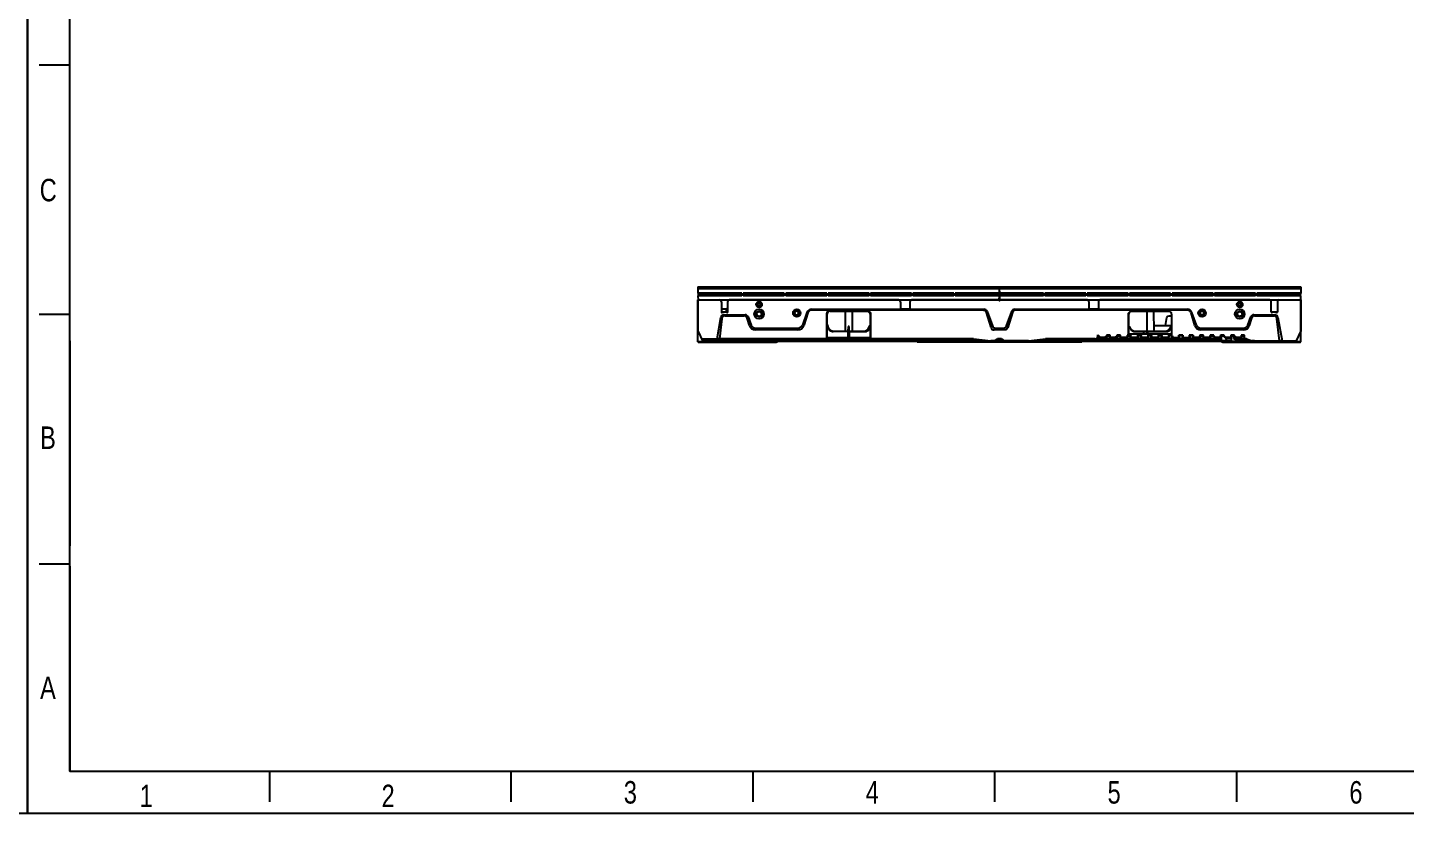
# Model space of a CAD drawing. Header units: millimetres. Extents: x 389 to 17466, y 310 to 5904.
# Drawn here: x 2437 to 3900, y 310 to 1145 of the extents above; entities that cross this region are included whole.
import ezdxf

# ---------------------------------------------------------------- set-up
doc = ezdxf.new("R2010")
doc.units = ezdxf.units.MM
doc.layers.add('1', color=7, linetype='Continuous', true_color=0xffffff)
doc.layers.add('DIM', color=4, linetype='Continuous')
doc.styles.add('CKSTANDARD', font='arial.ttf')
doc.styles.add('Roamns', font='romans.shx')

# ---------------------------------------------------------------- blocks, each defined once
blk = doc.blocks.new('standard template')
for p, q in [((456, 14517), (54, 14517)), ((456, 11245), (54, 11245)), ((456, 10901), (456, 8211)), ((456, 8211), (456, 10446)), ((456, 6313), (456, 10291)), ((456, 7973), (54, 7973)), ((456, 7944), (456, 5254)), ((456, 5254), (37409, 5254)), ((3074, 5254), (3074, 4851)), ((6246, 4851), (6246, 5254)), ((9418, 4851), (9418, 5254)), ((12589, 4851), (12589, 5254)), ((15761, 4851), (15761, 5254))]:
    blk.add_line(p, q)
blk.add_lwpolyline([(37963, 4700), (-97, 4700), (-97, 30879), (37963, 30879)], close=True)
at = {"color": 7}
for points in [[(456, 6674), (456, 5964), (456, 5254), (456, 30226), (37409, 30226), (37409, 5254)], [(456, 9631), (456, 8921), (456, 8211)]]:
    blk.add_lwpolyline(points, dxfattribs=at)
at = {"style": 'CKSTANDARD', "width": 0.75}
for s, p in [('C', (62, 12732)), ('B', (67, 9483)), ('A', (67, 6202)), ('1', (1373, 4783)), ('2', (4545, 4783)), ('3', (7722, 4830)), ('4', (10894, 4830)), ('5', (14066, 4830)), ('6', (17237, 4830))]:
    blk.add_text(s, height=295, dxfattribs=at).set_placement(p)
at = {"style": 'Roamns'}
for tag, p in [('PAGE_NAME', (27466, 7594)), ('PROJECT_NAME', (27466, 6884)), ('DRAWN_NAME', (27466, 6174)), ('VERSION', (34241, 6174)), ('SELECT_DATA', (27466, 5464)), ('PAGE_NUMBER', (34241, 5464))]:
    blk.add_attdef(tag, p, '', height=285, dxfattribs=at)
blk = doc.blocks.new('A$C38f02d08')
at = {"layer": '1', "color": 0}
for p, q in [((0.3, 6.8), (0.2, 1.9)), ((0.2, 1.9), (319.8, 1.9)), ((0.3, 6.8), (0.4, 9.5)), ((0.4, 6.8), (0.3, 6.8)), ((0.6, 13.9), (0.4, 9.5)), ((0.4, 9.5), (0.5, 9.5)), ((0.4, 6.8), (2.1, 6.9)), ((46.7, 6.8), (0.4, 6.8)), ((46.7, 9.5), (0.5, 9.5)), ((0.5, 9.5), (2.1, 9.4)), ((0.6, 13.9), (319.4, 13.9)), ((46.7, 9.4), (2.1, 9.4)), ((2.1, 9.4), (2.1, 6.9)), ((2.1, 6.9), (46.7, 6.9)), ((46.7, 9.5), (46.7, 6.8)), ((48.2, 6.8), (48.2, 9.5)), ((91.7, 9.5), (48.2, 9.5)), ((91.7, 9.4), (48.2, 9.4)), ((48.2, 6.9), (91.7, 6.9)), ((91.7, 6.8), (48.2, 6.8)), ((91.7, 9.5), (91.7, 6.8)), ((136.7, 9.5), (93.2, 9.5)), ((93.2, 6.8), (93.2, 9.5)), ((136.7, 9.4), (93.2, 9.4)), ((93.2, 6.9), (136.7, 6.9)), ((136.7, 6.8), (93.2, 6.8)), ((136.7, 9.5), (136.7, 6.8)), ((138.2, 6.8), (138.2, 9.5)), ((181.7, 9.5), (138.2, 9.5)), ((181.7, 9.4), (138.2, 9.4)), ((138.2, 6.9), (181.7, 6.9)), ((181.7, 6.8), (138.2, 6.8)), ((181.7, 9.5), (181.7, 6.8)), ((183.2, 6.8), (183.2, 9.5)), ((226.7, 9.5), (183.2, 9.5)), ((226.7, 9.4), (183.2, 9.4)), ((183.2, 6.9), (226.7, 6.9)), ((226.7, 6.8), (183.2, 6.8)), ((226.7, 9.5), (226.7, 6.8)), ((271.7, 9.5), (228.2, 9.5)), ((228.2, 6.8), (228.2, 9.5)), ((271.7, 9.4), (228.2, 9.4)), ((228.2, 6.9), (271.7, 6.9)), ((271.7, 6.8), (228.2, 6.8)), ((271.7, 9.5), (271.7, 6.8)), ((319.5, 9.5), (273.2, 9.5)), ((273.2, 6.8), (273.2, 9.5)), ((318, 9.4), (273.2, 9.4)), ((273.2, 6.9), (318, 6.9)), ((319.6, 6.8), (273.2, 6.8)), ((318, 9.4), (319.5, 9.5)), ((318, 6.9), (318, 9.4)), ((318, 6.9), (319.6, 6.8)), ((319.6, 9.5), (319.4, 13.9)), ((319.5, 9.5), (319.6, 9.5)), ((319.6, 9.5), (319.7, 6.8)), ((319.7, 6.8), (319.6, 6.8)), ((319.8, 1.9), (319.7, 6.8))]:
    blk.add_line(p, q, dxfattribs=at)
for points in [[(46.6, 14), (46.6, 14), (46.6, 13.9)], [(46.6, 14), (46.6, 14), (46.6, 13.9)], [(68.8, 13.9), (68.8, 14), (68.8, 14)], [(68.8, 13.9), (68.8, 14), (68.8, 14)], [(141.4, 14), (141.4, 14), (141.4, 13.9)], [(141.4, 14), (141.4, 14), (141.4, 13.9)], [(178.6, 13.9), (178.6, 14), (178.6, 14)], [(178.6, 13.9), (178.6, 14), (178.6, 14)], [(251.2, 14), (251.2, 14), (251.2, 13.9)], [(251.2, 14), (251.2, 14), (251.2, 13.9)], [(273.4, 13.9), (273.4, 14), (273.4, 14)], [(273.4, 13.9), (273.4, 14), (273.4, 14)]]:
    blk.add_open_spline(points, degree=2, dxfattribs=at)
at = {"layer": 'DIM', "color": 82, "linetype": 'Continuous'}
for p, q in [((0, 0), (0, 1.9)), ((320, 1.9), (0, 1.9)), ((0, 0), (320, 0)), ((320, 0), (320, 1.9))]:
    blk.add_line(p, q, dxfattribs=at)
blk = doc.blocks.new('A$C2ebc41cb')
at = {"color": 7, "linetype": 'Continuous'}
for p, q in [((0, 33.3), (0, 77.8)), ((0, 77.8), (23, 77.8)), ((0.3, 44.3), (0.3, 77.8)), ((25, 75.8), (25, 64.8)), ((31.5, 75.8), (31.5, 64.8)), ((213, 77.8), (33.5, 77.8)), ((63.5, 72.3), (63.5, 73.3)), ((63.5, 73.3), (64.5, 73.3)), ((64.5, 73.3), (64.5, 74.3)), ((64.5, 74.3), (65.5, 74.3)), ((65.5, 73.3), (65.5, 74.3)), ((65.5, 73.3), (66.5, 73.3)), ((66.5, 73.3), (66.5, 72.3)), ((215, 75.8), (215, 67.8)), ((225, 75.8), (225, 67.8)), ((319.4, 77.8), (227, 77.8)), ((319.4, 77.8), (319.4, 77.3)), ((320.6, 77.8), (320.6, 77.3)), ((413, 77.8), (320.6, 77.8)), ((415, 75.8), (415, 67.8)), ((425, 75.8), (425, 67.8)), ((606.5, 77.8), (427, 77.8)), ((573.5, 73.3), (574.5, 73.3)), ((573.5, 72.3), (573.5, 73.3)), ((574.5, 74.3), (575.5, 74.3)), ((574.5, 73.3), (574.5, 74.3)), ((575.5, 73.3), (575.5, 74.3)), ((575.5, 73.3), (576.5, 73.3)), ((576.5, 73.3), (576.5, 72.3)), ((608.5, 64.8), (608.5, 75.8)), ((615, 75.8), (615, 64.8)), ((617, 77.8), (640, 77.8)), ((639.7, 77.8), (639.7, 44.3)), ((640, 33.3), (640, 77.8)), ((20.4, 36.3), (24.5, 59.1)), ((25.6, 57.7), (24.5, 59.1)), ((25, 68.3), (30.5, 68.3)), ((30.5, 64.8), (26, 64.8)), ((28.9, 60.8), (27.9, 62)), ((27.9, 62), (50.1, 62)), ((28.9, 60.8), (49.3, 60.8)), ((30.5, 68.3), (31.5, 69.3)), ((30.5, 64.8), (30.5, 68.3)), ((50.1, 62), (49.3, 60.8)), ((53.4, 59.7), (52.5, 58.4)), ((53.4, 59.7), (56.5, 51.1)), ((60.5, 65), (60.4, 60.9)), ((63.5, 72.3), (64.5, 72.3)), ((64.5, 71.3), (64.5, 72.3)), ((65.5, 71.3), (64.5, 71.3)), ((65.5, 71.3), (65.5, 72.3)), ((65.5, 72.3), (66.5, 72.3)), ((69.6, 60.9), (69.5, 65)), ((103.8, 65.8), (102.7, 63.8)), ((102.7, 63.8), (103.8, 61.8)), ((106.2, 65.8), (103.8, 65.8)), ((103.8, 61.8), (106.2, 61.8)), ((107.3, 63.8), (106.2, 65.8)), ((106.2, 61.8), (107.3, 63.8)), ((115.8, 64.5), (110.9, 51.1)), ((116.7, 64.2), (112.5, 50.5)), ((116.7, 64.2), (115.8, 64.5)), ((120.5, 67.8), (120.5, 67)), ((120.5, 67.8), (215, 67.8)), ((303, 67), (120.5, 67)), ((136.8, 35.8), (136.8, 62.8)), ((136.8, 62.8), (137.2, 62.8)), ((137.3, 36.3), (137.3, 62.8)), ((140.3, 66.3), (140.3, 65.8)), ((140.3, 66.3), (179.7, 66.3)), ((140.3, 65.8), (179.7, 65.8)), ((156.4, 65.8), (156.3, 44.6)), ((163.6, 65.8), (163.7, 44.7)), ((179.7, 66.3), (179.7, 65.8)), ((182.7, 62.8), (182.7, 36.3)), ((183.2, 62.8), (182.8, 62.8)), ((183.2, 62.8), (183.2, 35.8)), ((216, 67.8), (224, 67.8)), ((224, 67.8), (216, 67.8)), ((225, 67.8), (303.6, 67.8)), ((303, 67), (303.6, 67.8)), ((306.9, 65.5), (306.2, 64.5)), ((311.2, 48.3), (306.2, 64.5)), ((306.9, 65.5), (312.5, 50.2)), ((327.5, 50.2), (333.1, 65.5)), ((333.8, 64.5), (328.8, 48.3)), ((333.8, 64.5), (333.1, 65.5)), ((336.4, 67.8), (415, 67.8)), ((336.4, 67.8), (337, 67)), ((519.5, 67), (337, 67)), ((416, 67.8), (424, 67.8)), ((424, 67.8), (416, 67.8)), ((425, 67.8), (519.5, 67.8)), ((456.8, 39.8), (456.8, 63)), ((457.3, 40.3), (457.3, 62.8)), ((460.2, 65.8), (499.7, 65.8)), ((476.4, 65.8), (476.3, 44.7)), ((483.6, 65.8), (483.7, 44.7)), ((496.3, 50.7), (497.7, 59)), ((502.7, 60.6), (499.7, 60.6)), ((502.7, 62.8), (502.7, 40)), ((519.5, 67.8), (519.5, 67)), ((524.2, 64.5), (523.3, 64.2)), ((527.5, 50.5), (523.3, 64.2)), ((529.1, 51.1), (524.2, 64.5)), ((533.8, 65.8), (532.7, 63.8)), ((532.7, 63.8), (533.8, 61.8)), ((536.2, 65.8), (533.8, 65.8)), ((533.8, 61.8), (536.2, 61.8)), ((537.3, 63.8), (536.2, 65.8)), ((536.2, 61.8), (537.3, 63.8)), ((570.5, 65), (570.4, 60.9)), ((573.5, 72.3), (574.5, 72.3)), ((574.5, 71.3), (574.5, 72.3)), ((575.5, 71.3), (574.5, 71.3)), ((575.5, 72.3), (576.5, 72.3)), ((575.5, 71.3), (575.5, 72.3)), ((579.6, 60.9), (579.5, 65)), ((583.5, 51.1), (586.6, 59.7)), ((587.5, 58.4), (586.6, 59.7)), ((589.9, 62), (612.1, 62)), ((590.7, 60.8), (589.9, 62)), ((590.7, 60.8), (611.1, 60.8)), ((614, 64.8), (609.5, 64.8)), ((612.1, 62), (611.1, 60.8)), ((615.5, 59.1), (614.4, 57.7)), ((615.5, 59.1), (619.9, 34.3)), ((0, 44.5), (0.3, 44.3)), ((0.3, 44.3), (4.8, 34.4)), ((25.6, 57.7), (22.9, 36.3)), ((54.9, 50.5), (52.5, 58.4)), ((54.9, 50.5), (56.5, 51.1)), ((61.2, 47.8), (61.2, 45.9)), ((61.2, 47.8), (106.2, 47.8)), ((106.2, 45.9), (61.2, 45.9)), ((106.2, 47.8), (106.2, 45.9)), ((110.9, 51.1), (112.5, 50.5)), ((137.5, 49.3), (137.9, 49.5)), ((138.9, 46.9), (137.5, 49.3)), ((139.3, 47.1), (138, 49.5)), ((138.9, 46.9), (139.3, 47.1)), ((143.7, 44.1), (143.7, 44.6)), ((143.7, 44.6), (177.1, 44.6)), ((160.8, 44.1), (143.7, 44.1)), ((159.3, 44.1), (159.2, 37.6)), ((159.4, 49.4), (159.3, 44.6)), ((160.6, 49.4), (159.4, 49.4)), ((160.7, 44.7), (160.6, 49.4)), ((160.8, 44.1), (160.7, 44.5)), ((160.8, 37.6), (160.8, 44.1)), ((160.8, 44.1), (177.1, 44.1)), ((177.1, 44.6), (177.1, 44.1)), ((180.7, 47.1), (182, 49.5)), ((181.5, 47.1), (182.7, 49.3)), ((182.7, 49.3), (181.5, 47.1)), ((181.5, 47.1), (181.5, 47.1)), ((181.5, 47.1), (181.8, 46.9)), ((181.9, 46.9), (182.7, 48.3)), ((311.2, 48.3), (312.5, 50.2)), ((315.8, 47.8), (314.5, 45.9)), ((325.5, 45.9), (314.5, 45.9)), ((315.8, 47.8), (324.2, 47.8)), ((325.5, 45.9), (324.2, 47.8)), ((327.5, 50.2), (328.8, 48.3)), ((458.3, 47.9), (458.9, 46.9)), ((458.7, 48.2), (458.4, 48)), ((458.7, 48.2), (459.3, 47.2)), ((459.3, 47.2), (459, 47)), ((463.7, 44.7), (497.3, 44.7)), ((463.7, 44.7), (463.7, 44.2)), ((463.7, 44.2), (472.9, 44.2)), ((472.9, 44.7), (472.9, 44.2)), ((472.9, 44.2), (472.9, 41.6)), ((472.9, 44.2), (473.5, 44.2)), ((473.5, 44.2), (474.8, 44.2)), ((474.8, 44.2), (476.5, 44.2)), ((476.5, 44.2), (476.7, 44.2)), ((476.7, 44.6), (476.6, 44.5)), ((477.2, 44.2), (476.7, 44.2)), ((476.8, 41.6), (476.7, 44.2)), ((477.2, 44.4), (477.2, 44.3)), ((477.2, 44.2), (497.3, 44.2)), ((477.2, 44.2), (477.3, 41.6)), ((483.7, 50.7), (502.7, 50.7)), ((497.5, 44.7), (497.3, 44.7)), ((497.3, 44.7), (497.3, 44.2)), ((500.7, 47.2), (501.3, 48.2)), ((502.7, 49), (501.7, 47.2)), ((501.7, 47.2), (502.1, 46.9)), ((502.1, 46.9), (502.7, 48)), ((527.5, 50.5), (529.1, 51.1)), ((533.8, 47.8), (578.8, 47.8)), ((533.8, 47.8), (533.8, 45.9)), ((578.8, 45.9), (533.8, 45.9)), ((578.8, 47.8), (578.8, 45.9)), ((583.5, 51.1), (585.1, 50.5)), ((587.5, 58.4), (585.1, 50.5)), ((617.3, 34.3), (614.4, 57.7)), ((635.2, 34.3), (639.7, 44.3)), ((639.7, 44.3), (640, 44.5)), ((0.5, 32.8), (0, 33.3)), ((4.5, 33.2), (0.2, 33.2)), ((0.5, 32.8), (83, 32.8)), ((4.5, 33.2), (4.8, 34.4)), ((4.9, 32.8), (4.5, 33.2)), ((4.8, 34.4), (5.1, 34.4)), ((5.1, 34.4), (5.3, 36.3)), ((5.5, 34.1), (5.1, 34.4)), ((5.2, 32.8), (5.5, 34.1)), ((5.3, 36.3), (5.6, 36.1)), ((5.3, 36.3), (20.4, 36.3)), ((5.5, 34.1), (5.6, 34.2)), ((5.6, 36.1), (5.6, 34.2)), ((5.6, 36.1), (5.8, 35.8)), ((16, 34.2), (5.6, 34.2)), ((5.8, 35.8), (292.6, 35.8)), ((15.5, 32.8), (16, 34.2)), ((16.7, 35.8), (16.7, 34.1)), ((22.7, 36.3), (20.4, 36.3)), ((20.8, 34.1), (20.8, 35.8)), ((22.1, 34.2), (21.6, 32.8)), ((72.5, 34.2), (22.1, 34.2)), ((136.8, 36.3), (22.7, 36.3)), ((22.9, 36.3), (22.7, 36.3)), ((70.9, 32.8), (72.5, 34.2)), ((73.9, 35.8), (73.9, 34.3)), ((79.6, 34.3), (77.9, 32.8)), ((79.7, 35.8), (79.6, 34.3)), ((84.5, 34.3), (79.6, 34.3)), ((82.3, 32.8), (85, 34.1)), ((83, 32.8), (85.1, 33.8)), ((84.5, 35.8), (84.5, 34.3)), ((85.2, 33.9), (85, 34.1)), ((85.1, 33.8), (85.2, 33.9)), ((85.2, 33.9), (85.2, 35.8)), ((85.2, 33.8), (310.2, 33.8)), ((182.7, 37.6), (137.3, 37.6)), ((182.7, 36.3), (137.3, 36.3)), ((182.8, 36.3), (182.8, 36.3)), ((292.6, 36.3), (183.2, 36.3)), ((232.2, 33.8), (232.7, 33.3)), ((232.8, 33.3), (232.3, 33.8)), ((232.7, 33.3), (407.4, 33.3)), ((276.4, 33.3), (275.3, 33.8)), ((283.5, 33.3), (283.5, 33.8)), ((289, 33.8), (289.5, 33.3)), ((289.3, 33.3), (289.3, 33.1)), ((292.2, 33.1), (289.3, 33.1)), ((292.2, 33.3), (292.2, 33.1)), ((295.9, 33.1), (292.3, 33.1)), ((292.6, 36.3), (310.8, 34.3)), ((292.6, 35.8), (292.6, 36.2)), ((292.6, 35.8), (310.7, 33.8)), ((292.8, 33.3), (292.8, 33.1)), ((295.7, 33.3), (295.7, 33.1)), ((295.9, 33.3), (295.9, 33.1)), ((298.8, 33.1), (295.9, 33.1)), ((298.8, 33.3), (298.8, 33.1)), ((300.1, 33.3), (300.1, 33.1)), ((312, 33.1), (300.1, 33.1)), ((300.8, 33.3), (300.8, 33.1)), ((303.2, 33.3), (303.2, 33.1)), ((308.2, 33.3), (308.2, 33.1)), ((310.2, 33.3), (310.2, 33.1)), ((310.7, 33.8), (310.8, 34.2)), ((310.7, 33.8), (555, 33.8)), ((314.8, 34.3), (310.8, 34.3)), ((311.5, 33.3), (311.5, 33.1)), ((312, 33.1), (312, 33.3)), ((312.6, 33.3), (312.6, 33.1)), ((322.3, 33.1), (312.6, 33.1)), ((312.8, 33.3), (312.8, 33.1)), ((314.8, 34.3), (317.8, 36.3)), ((315, 33.8), (314.9, 34.2)), ((315, 33.8), (318, 35.8)), ((315.2, 33.3), (315.2, 33.1)), ((315.5, 34.2), (324.5, 34.2)), ((317.6, 33.3), (317.6, 33.1)), ((322.2, 36.3), (317.8, 36.3)), ((317.8, 36.3), (318, 35.9)), ((318, 35.8), (322, 35.8)), ((322, 35.8), (322.1, 36.2)), ((322, 35.8), (325, 33.8)), ((322.2, 36.3), (325.2, 34.3)), ((322.3, 33.3), (322.3, 33.1)), ((323.6, 33.3), (323.6, 32.9)), ((335.5, 32.9), (323.6, 32.9)), ((325.2, 34.3), (325, 33.9)), ((351, 34.3), (325.2, 34.3)), ((335.3, 32.9), (335.3, 33.3)), ((335.5, 33.3), (335.5, 32.9)), ((336.2, 33.3), (336.2, 33.1)), ((352.9, 33.1), (336.2, 33.1)), ((340.2, 33.3), (340.2, 33.1)), ((341.3, 33.3), (341.3, 33.1)), ((347.7, 33.3), (347.7, 33.1)), ((348.8, 33.3), (348.8, 33.1)), ((351, 34.3), (369, 36.3)), ((351, 33.8), (369, 35.8)), ((351, 33.8), (351, 34.2)), ((352.9, 33.3), (352.9, 33.1)), ((356, 33.3), (355.6, 33.8)), ((361, 33.8), (361.3, 33.3)), ((368.5, 33.3), (369.6, 33.8)), ((421.1, 36.3), (369, 36.3)), ((369, 35.8), (369, 36.2)), ((369, 35.8), (554.9, 35.8)), ((376.2, 33.3), (376.7, 33.8)), ((407.8, 33.8), (407.3, 33.3)), ((407.4, 33.3), (407.9, 33.8)), ((421.1, 36.3), (424.1, 37.1)), ((424.5, 36.7), (421.1, 35.8)), ((421.1, 36.3), (421.1, 35.9)), ((424.1, 37.1), (424.4, 40.6)), ((424.1, 37.1), (424.4, 36.8)), ((424.4, 40.6), (427.2, 37.8)), ((424.8, 39.5), (424.5, 36.7)), ((424.5, 36.7), (424.5, 36.7)), ((425.8, 36.7), (424.5, 36.7)), ((424.8, 39.5), (427, 37.3)), ((425.8, 36.7), (425.7, 38.6)), ((554.9, 36.7), (425.8, 36.7)), ((425.8, 36.7), (426.7, 35.8)), ((427.2, 37.8), (427, 37.4)), ((427, 37.3), (433, 37.3)), ((430.9, 37.8), (427.2, 37.8)), ((427.3, 35.8), (427.5, 33.8)), ((430.9, 37.8), (433.5, 39.1)), ((430.9, 37.8), (431, 37.4)), ((431, 37.3), (433.9, 38.8)), ((431.6, 37.3), (433.6, 38.3)), ((432.6, 37.3), (433.6, 38.3)), ((433.9, 38.2), (433, 37.3)), ((437.5, 40.3), (433.5, 40.3)), ((433.5, 40.3), (433.5, 39.1)), ((433.5, 40.3), (433.9, 39.9)), ((433.5, 39.1), (433.8, 38.9)), ((433.6, 38.3), (433.9, 38.6)), ((433.6, 38.3), (433.9, 38.4)), ((433.9, 38.8), (434, 39.8)), ((433.9, 38.2), (433.9, 38.6)), ((434, 39.8), (437, 39.8)), ((437, 39.8), (437.1, 38.2)), ((437.5, 40.3), (437.1, 39.9)), ((437.1, 38.2), (438, 37.3)), ((437.6, 38.4), (437.2, 38.3)), ((437.6, 38.4), (437.5, 40.3)), ((437.6, 38.4), (438.2, 37.8)), ((438.2, 37.8), (438, 37.4)), ((438, 37.3), (444, 37.3)), ((441.9, 37.8), (438.2, 37.8)), ((441.9, 37.8), (444.5, 39.1)), ((441.9, 37.8), (442, 37.4)), ((442, 37.3), (444.9, 38.8)), ((444.6, 38.3), (442.6, 37.3)), ((443.6, 37.3), (444.6, 38.3)), ((444.9, 38.2), (444, 37.3)), ((448.5, 40.3), (444.5, 40.3)), ((444.5, 40.3), (444.5, 39.1)), ((444.5, 40.3), (444.9, 39.9)), ((444.5, 39.1), (444.8, 38.9)), ((444.6, 38.3), (444.8, 38.5)), ((444.6, 38.3), (444.9, 38.4)), ((444.8, 38.5), (444.9, 38.6)), ((444.9, 38.8), (445, 39.8)), ((444.9, 38.2), (444.9, 38.6)), ((445, 39.8), (448, 39.8)), ((448, 39.8), (448.1, 38.2)), ((448.5, 40.3), (448.1, 39.9)), ((448.1, 38.2), (449, 37.3)), ((448.6, 38.4), (448.2, 38.3)), ((448.6, 38.4), (448.5, 40.3)), ((448.6, 38.4), (449.2, 37.8)), ((449.2, 37.8), (449, 37.4)), ((449, 37.3), (455, 37.3)), ((454.8, 37.8), (449.2, 37.8)), ((454.8, 37.8), (455.4, 38.4)), ((454.8, 37.8), (455, 37.4)), ((455, 37.3), (455.9, 38.2)), ((455.5, 40.3), (455.4, 38.4)), ((455.4, 38.4), (455.9, 38.3)), ((456.8, 40.3), (455.5, 40.3)), ((455.5, 40.3), (455.9, 39.9)), ((455.9, 38.2), (456, 39.8)), ((456, 39.8), (459, 39.8)), ((457.2, 40.3), (457.2, 40.3)), ((457.3, 41.6), (502.7, 41.6)), ((459.5, 40.3), (457.3, 40.3)), ((459.5, 40.3), (459, 39.8)), ((459.1, 38.2), (459, 39.8)), ((459.6, 38.5), (459.1, 38.2)), ((460, 37.3), (459.1, 38.2)), ((459.6, 38.5), (459.5, 40.3)), ((460.2, 37.8), (459.6, 38.5)), ((460.2, 37.8), (460, 37.3)), ((466, 37.3), (460, 37.3)), ((465.8, 37.8), (460.2, 37.8)), ((466.4, 38.5), (465.8, 37.8)), ((465.8, 37.8), (466, 37.3)), ((466.9, 38.2), (466, 37.3)), ((466.5, 40.3), (466.4, 38.5)), ((466.4, 38.5), (466.9, 38.2)), ((470.5, 40.3), (466.5, 40.3)), ((466.5, 40.3), (467, 39.8)), ((467, 39.8), (466.9, 38.2)), ((470, 39.8), (467, 39.8)), ((470.5, 40.3), (470, 39.8)), ((470.1, 38.2), (470, 39.8)), ((470.6, 38.5), (470.1, 38.2)), ((471, 37.3), (470.1, 38.2)), ((470.6, 38.5), (470.5, 40.3)), ((471.2, 37.8), (470.6, 38.5)), ((471.2, 37.8), (471, 37.3)), ((477, 37.3), (471, 37.3)), ((476.8, 37.8), (471.2, 37.8)), ((477.4, 38.5), (476.8, 37.8)), ((476.8, 37.8), (477, 37.3)), ((477.9, 38.2), (477, 37.3)), ((477.5, 40.3), (477.4, 38.5)), ((477.4, 38.5), (477.9, 38.2)), ((481.5, 40.3), (477.5, 40.3)), ((477.5, 40.3), (478, 39.8)), ((478, 39.8), (477.9, 38.2)), ((481, 39.8), (478, 39.8)), ((481.5, 40.3), (481, 39.8)), ((481.1, 38.2), (481, 39.8)), ((481.6, 38.5), (481.1, 38.2)), ((482, 37.3), (481.1, 38.2)), ((481.6, 38.5), (481.5, 40.3)), ((482.2, 37.8), (481.6, 38.5)), ((482.2, 37.8), (482, 37.3)), ((488, 37.3), (482, 37.3)), ((487.8, 37.8), (482.2, 37.8)), ((488.4, 38.5), (487.8, 37.8)), ((487.8, 37.8), (488, 37.3)), ((488.9, 38.2), (488, 37.3)), ((488.5, 40.3), (488.4, 38.5)), ((488.4, 38.5), (488.9, 38.2)), ((492.5, 40.3), (488.5, 40.3)), ((488.5, 40.3), (489, 39.8)), ((489, 39.8), (488.9, 38.2)), ((492, 39.8), (489, 39.8)), ((492.5, 40.3), (492, 39.8)), ((492.1, 38.2), (492, 39.8)), ((492.6, 38.5), (492.1, 38.2)), ((493, 37.3), (492.1, 38.2)), ((492.6, 38.5), (492.5, 40.3)), ((493.2, 37.8), (492.6, 38.5)), ((493.2, 37.8), (493, 37.3)), ((499, 37.3), (493, 37.3)), ((498.8, 37.8), (493.2, 37.8)), ((499.4, 38.5), (498.8, 37.8)), ((498.8, 37.8), (499, 37.3)), ((499.9, 38.2), (499, 37.3)), ((499.5, 40.3), (499.4, 38.5)), ((499.4, 38.5), (499.9, 38.2)), ((502.7, 40.3), (499.5, 40.3)), ((499.5, 40.3), (500, 39.8)), ((500, 39.8), (499.9, 38.2)), ((502.7, 39.8), (500, 39.8)), ((502.9, 39.8), (503.5, 39.8)), ((503, 39.8), (503.1, 38.2)), ((503.1, 38.2), (504, 37.3)), ((503.6, 38.4), (503.2, 38.3)), ((503.5, 39.8), (503.6, 38.4)), ((503.6, 38.4), (504.2, 37.8)), ((504.2, 37.8), (504, 37.4)), ((504, 37.3), (510, 37.3)), ((504.2, 37.8), (509.8, 37.8)), ((509.8, 37.8), (510.4, 38.4)), ((509.8, 37.8), (510, 37.4)), ((510, 37.3), (510.9, 38.2)), ((510.4, 38.4), (510.5, 40.3)), ((510.4, 38.4), (510.9, 38.3)), ((514.5, 40.3), (510.5, 40.3)), ((510.5, 40.3), (510.9, 39.9)), ((510.9, 38.2), (511, 39.8)), ((514, 39.8), (511, 39.8)), ((514, 39.8), (514.1, 38.2)), ((514.5, 40.3), (514.1, 39.9)), ((514.1, 38.2), (515, 37.3)), ((514.6, 38.4), (514.2, 38.3)), ((514.5, 40.3), (514.6, 38.4)), ((514.6, 38.4), (515.2, 37.8)), ((515.2, 37.8), (515, 37.4)), ((515, 37.3), (521, 37.3)), ((515.2, 37.8), (520.8, 37.8)), ((520.8, 37.8), (521.4, 38.4)), ((520.8, 37.8), (521, 37.4)), ((521, 37.3), (521.9, 38.2)), ((521.5, 40.3), (521.4, 38.4)), ((521.4, 38.4), (521.9, 38.3)), ((525.5, 40.3), (521.5, 40.3)), ((521.5, 40.3), (521.9, 39.9)), ((522, 39.8), (521.9, 38.2)), ((525, 39.8), (522, 39.8)), ((525, 39.8), (525.1, 38.2)), ((525.5, 40.3), (525.1, 39.9)), ((525.1, 38.2), (526, 37.3)), ((525.6, 38.4), (525.2, 38.3)), ((525.5, 40.3), (525.6, 38.4)), ((525.6, 38.4), (526.2, 37.8)), ((526.2, 37.8), (526, 37.4)), ((526, 37.3), (532, 37.3)), ((531.8, 37.8), (526.2, 37.8)), ((531.8, 37.8), (532.4, 38.4)), ((531.8, 37.8), (532, 37.4)), ((532, 37.3), (532.9, 38.2)), ((532.5, 40.3), (532.4, 38.4)), ((532.4, 38.4), (532.9, 38.3)), ((536.5, 40.3), (532.5, 40.3)), ((532.5, 40.3), (532.9, 39.9)), ((532.9, 38.2), (533, 39.8)), ((533, 39.8), (536, 39.8)), ((536, 39.8), (536.1, 38.2)), ((536.5, 40.3), (536.1, 39.9)), ((536.1, 38.2), (537, 37.3)), ((536.6, 38.4), (536.2, 38.3)), ((536.6, 38.4), (536.5, 40.3)), ((536.6, 38.4), (537.2, 37.8)), ((537.2, 37.8), (537, 37.4)), ((537, 37.3), (543, 37.3)), ((542.8, 37.8), (537.2, 37.8)), ((542.8, 37.8), (543.4, 38.4)), ((542.8, 37.8), (543, 37.4)), ((543, 37.3), (543.9, 38.2)), ((543.5, 40.3), (543.4, 38.4)), ((543.4, 38.4), (543.9, 38.3)), ((547.5, 40.3), (543.5, 40.3)), ((543.5, 40.3), (543.9, 39.9)), ((543.9, 38.2), (544, 39.8)), ((544, 39.8), (547, 39.8)), ((547, 39.8), (547.1, 38.8)), ((547.5, 40.3), (547.1, 39.9)), ((547.1, 38.8), (550, 37.3)), ((547.5, 39.1), (547.2, 38.9)), ((547.5, 39.1), (547.5, 40.3)), ((547.5, 39.1), (550.1, 37.8)), ((550.1, 37.8), (550, 37.4)), ((550, 37.3), (554, 37.3)), ((553.8, 37.8), (550.1, 37.8)), ((553.8, 37.8), (554.4, 38.4)), ((553.8, 37.8), (554, 37.4)), ((554, 37.3), (554.9, 38.2)), ((554.5, 40.3), (554.4, 38.4)), ((554.4, 38.4), (554.9, 38.3)), ((558.5, 40.3), (554.5, 40.3)), ((554.5, 40.3), (554.9, 39.9)), ((555, 33.8), (554.8, 38.1)), ((554.9, 38.2), (555, 39.8)), ((555, 39.8), (558, 39.8)), ((555, 33.8), (555.2, 34.1)), ((555, 33.8), (557, 32.8)), ((555, 33.8), (555, 33.8)), ((555.2, 34.1), (557.7, 32.8)), ((555.6, 34.2), (555.5, 39.8)), ((560.5, 34.2), (555.6, 34.2)), ((557, 32.8), (639.5, 32.8)), ((558, 39.8), (558.1, 38.8)), ((558.5, 40.3), (558.1, 39.9)), ((558.1, 38.8), (561, 37.3)), ((558.5, 39.1), (558.2, 38.9)), ((558.5, 39.1), (558.5, 40.3)), ((558.5, 39.1), (561.1, 37.8)), ((560.4, 37.6), (560.5, 34.2)), ((562.1, 32.8), (560.5, 34.2)), ((561.1, 37.8), (561, 37.4)), ((561, 37.3), (565, 37.3)), ((564.8, 37.8), (561.1, 37.8)), ((564.8, 37.8), (565.4, 38.4)), ((564.8, 37.8), (565, 37.4)), ((565, 37.3), (566.1, 38.4)), ((565.5, 40.3), (565.4, 38.4)), ((565.4, 38.4), (565.9, 38.3)), ((569.5, 40.3), (565.5, 40.3)), ((565.5, 40.3), (565.9, 39.9)), ((565.9, 38.2), (566, 39.8)), ((566, 39.8), (569, 39.8)), ((566.1, 34.2), (566.1, 38.4)), ((567.7, 34), (576.5, 34)), ((567.7, 34), (569.1, 32.8)), ((568.8, 36.7), (568.7, 39.8)), ((579.8, 36.7), (568.8, 36.7)), ((570.2, 35.8), (568.8, 36.7)), ((569, 39.8), (569.1, 38.8)), ((569.5, 40.3), (569.1, 39.9)), ((569.1, 38.8), (572, 37.3)), ((569.5, 39.1), (569.2, 38.9)), ((569.5, 39.1), (569.5, 40.3)), ((569.5, 39.1), (572.1, 37.8)), ((570.2, 35.8), (581.8, 35.8)), ((576.5, 34), (571, 35.8)), ((571.1, 37.3), (571.1, 37.8)), ((571.1, 37.3), (576, 37.3)), ((572.1, 37.8), (572, 37.4)), ((575.8, 37.8), (572.1, 37.8)), ((575.8, 37.8), (576.4, 38.4)), ((575.8, 37.8), (576, 37.4)), ((576, 37.3), (576.9, 38.2)), ((576.5, 40.3), (576.4, 38.4)), ((576.4, 38.4), (576.9, 38.3)), ((580.1, 40.3), (576.5, 40.3)), ((576.5, 40.3), (576.9, 39.9)), ((577, 33.8), (576.5, 34)), ((576.9, 38.2), (577, 39.8)), ((577, 39.8), (579.6, 39.8)), ((577, 33.8), (634.6, 33.8)), ((579.7, 39.9), (579.8, 36.7)), ((580.1, 40.3), (579.8, 40)), ((579.8, 36.7), (581.1, 35.9)), ((580.2, 36.9), (579.9, 36.8)), ((580.2, 36.9), (580.1, 40.3)), ((580.2, 36.9), (581.2, 36.3)), ((581.2, 36.3), (581.1, 36)), ((582, 36.3), (581.2, 36.3)), ((582, 36.3), (581.9, 35.9)), ((581.9, 35.8), (587.9, 33.8)), ((582, 36.3), (588, 34.3)), ((588, 34.3), (587.9, 33.9)), ((590.6, 34.3), (588, 34.3)), ((590.6, 34.3), (617.5, 34.3)), ((617.5, 34.3), (617.3, 34.3)), ((619.9, 34.3), (617.5, 34.3)), ((618.4, 32.8), (618, 33.8)), ((619.8, 34.2), (619.9, 34.3)), ((619.9, 34.3), (635.2, 34.3)), ((624.2, 33.8), (624.5, 32.8)), ((634.6, 33.8), (635.2, 34.3)), ((634.6, 33.8), (634.8, 32.8)), ((635.1, 32.8), (635.5, 33.2)), ((635.2, 34.4), (635.5, 33.2)), ((639.8, 33.2), (635.5, 33.2)), ((639.5, 32.8), (640, 33.3))]:
    blk.add_line(p, q, dxfattribs=at)
for points in [[(137.4, 63.2), (137.4, 63.4), (137.5, 63.5), (137.5, 63.6)], [(501.7, 47.2), (501.4, 46.9), (500.4, 45.7), (499, 45), (497.5, 44.7)], [(579.8, 36.7), (579.8, 36.7), (579.8, 36.7), (579.8, 36.7)], [(581.1, 35.9), (581.1, 35.8), (581, 35.8), (581, 35.8)]]:
    blk.add_lwpolyline(points, dxfattribs=at)
for centre, radius in [((65, 72.8), 3), ((65, 72.8), 2.5), ((575, 72.8), 3), ((575, 72.8), 2.5), ((65, 62.8), 5.1), ((65, 62.8), 3), ((65, 62.8), 2.5), ((105, 63.8), 4), ((105, 63.8), 3.5), ((105, 63.8), 2.5), ((105, 63.8), 2.31), ((535, 63.8), 4), ((535, 63.8), 3.5), ((535, 63.8), 2.5), ((535, 63.8), 2.31), ((575, 62.8), 5.1), ((575, 62.8), 3), ((575, 62.8), 2.5)]:
    blk.add_circle(centre, radius, dxfattribs=at)
for centre, radius, start, end in [((23, 75.8), 2, 0, 90), ((33.5, 75.8), 2, 90, 180), ((65, 72.8), 1, 120, 150), ((65, 72.8), 1, 30, 60), ((213, 75.8), 2, 0, 90), ((227, 75.8), 2, 90, 180), ((320, 77.4), 0.547, 188, 352), ((413, 75.8), 2, 0, 90), ((427, 75.8), 2, 90, 180), ((575, 72.8), 1, 120, 150), ((575, 72.8), 1, 30, 60), ((606.5, 75.8), 2, 0, 90), ((617, 75.8), 2, 90, 180), ((25.5, 64.8), 0.5, 180, 0), ((31, 64.8), 0.5, 180, 0), ((65, 72.8), 1, 210, 240), ((65, 72.8), 1, 300, 330), ((120.5, 62.8), 5, 90, 160), ((140.2, 62.8), 3.44, 177.9768, 179.9782), ((140.3, 62.8), 3, 90, 180), ((179.7, 62.8), 3, 0, 90), ((179.7, 62.8), 3.48, 0.0043, 1.4324), ((215.5, 67.8), 0.5, 180, 0), ((224.5, 67.8), 0.5, 180, 0), ((415.5, 67.8), 0.5, 180, 0), ((424.5, 67.8), 0.5, 180, 0), ((460.3, 62.8), 3, 90, 180), ((499.7, 58.6), 2, 90, 170.5377), ((499.7, 62.8), 3, 0, 90), ((519.5, 62.8), 5, 20, 90), ((575, 72.8), 1, 210, 240), ((575, 72.8), 1, 300, 330), ((609, 64.8), 0.5, 179.9995, 0), ((614.5, 64.8), 0.5, 180, 0), ((61.2, 52.8), 5, 200, 270), ((106.2, 52.8), 5, 270, 340), ((142.3, 52), 5, 180, 210), ((142.3, 52), 5.51, 204.2018, 209.9944), ((143.7, 49.7), 5.54, 210.0718, 229.7539), ((143.7, 49.6), 5, 210, 270), ((143.7, 49.7), 5.53, 254.9069, 269.9562), ((177.1, 49.6), 5, 270, 330), ((176.3, 49.6), 5, 279.3152, 330), ((177.1, 49.7), 5.04, 270.0526, 287.5634), ((177.1, 49.7), 5.54, 270.0418, 284.9018), ((177.1, 49.6), 4.99, 287.6174, 289.3074), ((177.1, 49.6), 5.48, 284.9299, 287.9284), ((177.1, 49.6), 5, 289.3073, 291.0227), ((177.1, 49.7), 5.54, 310.0103, 329.9347), ((185.6, 45.7), 5, 125.6878, 150), ((177.7, 52), 5, 330, 348.5998), ((454.4, 45.7), 5, 30, 54.6571), ((454.4, 45.7), 4.53, 30.0756, 49.8686), ((463.7, 49.7), 5.53, 210.0416, 224.8421), ((463.7, 49.7), 5, 210, 270), ((463.7, 49.7), 5.54, 249.9349, 269.9245), ((496.3, 49.7), 5, 270, 330), ((497.3, 49.8), 5.62, 270.0178, 280.5343), ((497.3, 49.8), 5.63, 280.5517, 289.9195), ((497.2, 49.8), 5.65, 289.9582, 305.7807), ((505.6, 45.7), 5, 125.6878, 150), ((533.8, 52.8), 5, 200, 270), ((578.8, 52.8), 5, 270, 340), ((136.8, 36.3), 0.5, 270, 0), ((183.2, 36.3), 0.5, 180, 270), ((456.8, 40.3), 0.5, 270, 0), ((502.9, 40), 0.2, 180, 270)]:
    blk.add_arc(centre, radius, start, end, dxfattribs=at)
for centre, major_axis, ratio, start_param, end_param in [((30.9, 54.9), (-5.29, 6.3), 0.60812, -0.471833, 0.471833), ((32.2, 53.4), (-5.43, 6.78), 0.575634, -0.431838, 0.511827), ((46.5, 53.4), (4.63, 6.93), 0.59997, -0.453947, 0.381279), ((47.6, 54.9), (4.53, 6.46), 0.633687, -0.417613, 0.417613), ((120.5, 63), (0, 3.95), 0.998626, 0, 1.271447), ((301.1, 60.8), (-4.53, -6.46), 0.633687, 2.72398, 3.559206), ((338.9, 60.8), (-4.53, 6.46), 0.633687, -0.417613, 0.417613), ((339.7, 59.5), (-4.63, 6.93), 0.59997, -0.381279, 0.453947), ((519.5, 63), (0, 3.95), 0.998626, -1.271447, 0), ((592.4, 54.9), (-4.53, 6.46), 0.633687, -0.417613, 0.417613), ((593.5, 53.4), (-4.63, 6.93), 0.59997, -0.381279, 0.453947), ((607.8, 53.4), (5.43, 6.78), 0.575634, -0.511827, 0.431838), ((609.1, 54.9), (5.29, 6.3), 0.60812, -0.471833, 0.471833), ((61.2, 52.5), (0, 6.6), 0.998626, -4.41304, -3.141593), ((106.2, 52.5), (0, 6.6), 0.998626, -3.141593, -1.870145), ((317.2, 53.3), (4.63, 6.93), 0.59997, -3.595539, -2.760313), ((318.3, 54.9), (-4.53, -6.46), 0.633687, -0.417613, 0.417613), ((321.7, 54.9), (-4.53, 6.46), 0.633687, 2.72398, 3.559206), ((533.8, 52.5), (0, 6.6), 0.998626, -4.41304, -3.141593), ((578.8, 52.5), (0, 6.6), 0.998626, -3.141593, -1.870145), ((17.9, 17.1), (-2.1, 17.1), 0.307837, -0.170464, -0.038195), ((17.9, 17.1), (5.8, 16.9), 0.504756, 0.170636, 0.302905), ((86.6, 51.4), (17.9, 15.7), 0.377904, -2.736235, -2.630941), ((81.3, 31.4), (3.76, 2.66), 0.297975, 0.086777, 0.399265), ((558.7, 31.4), (3.63, -2.56), 0.297975, 2.742328, 3.027585), ((553.7, 51.1), (17.9, -15.7), 0.377904, -0.528932, -0.405358), ((579.5, 40.3), (-0.061, 0.498), 0.689306, -3.225797, -2.669569), ((580.3, 36.3), (1.56, -0.49), 0.064902, -0.204014, 0.006848), ((586.3, 34.3), (1.56, -0.49), 0.064902, -0.204014, 0.006848), ((620.6, 34.3), (0.863, 0.354), 0.409737, -2.975259, -2.356194)]:
    blk.add_ellipse(centre, major_axis=major_axis, ratio=ratio, start_param=start_param, end_param=end_param, dxfattribs=at)
for points in [[(136.8, 62.9), (136.8, 63.3), (136.9, 63.7), (137.1, 64.1)], [(137.1, 64.1), (137.3, 64.8), (137.9, 65.5), (138.6, 65.8)], [(138.6, 65.8), (139.1, 66.1), (139.7, 66.3), (140.3, 66.3)], [(179.7, 66.3), (180.1, 66.3), (180.6, 66.2), (181, 66)], [(181, 66), (181.7, 65.8), (182.4, 65.2), (182.7, 64.5)], [(182.7, 64.5), (183, 64), (183.2, 63.5), (183.2, 62.9)], [(456.8, 63), (457, 63.4), (457.1, 63.7), (457.3, 64.1)], [(142.2, 44.3), (141.5, 44.5), (140.7, 44.9), (140.1, 45.4)], [(178.8, 44.4), (179.5, 44.6), (180.1, 45), (180.7, 45.4)], [(178.9, 45), (180, 45.4), (180.9, 46.2), (181.5, 47.1)], [(459.8, 45.8), (460.3, 45.2), (461, 44.8), (461.8, 44.5)], [(476.7, 44.2), (476.8, 44.3), (476.8, 44.6), (476.7, 44.6)], [(500.5, 45.2), (501.2, 45.7), (501.7, 46.3), (502.1, 46.9)], [(277.3, 33.3), (277.8, 33.4), (278.3, 33.6), (278.8, 33.8)]]:
    blk.add_open_spline(points, degree=3, dxfattribs=at)
for points, knots in [([(303, 67), (303.7, 67), (305.2, 66.5), (306, 65.2), (306.2, 64.5)], [0, 0, 0, 0, 0.499604, 1, 1, 1, 1]), ([(456.8, 63), (456.9, 63), (457, 63), (457.3, 62.9), (457.3, 62.8)], [0, 0, 0, 0, 0.366616, 1, 1, 1, 1]), ([(457.3, 64.1), (457.6, 64.6), (458.5, 65.5), (459.7, 65.8), (460.2, 65.8)], [0, 0, 0, 0, 0.500384, 1, 1, 1, 1]), ([(159.1, 44.6), (159.1, 44.6), (159.2, 44.5), (159.2, 44.3), (159.2, 44.2)], [0, 0, 0, 0, 0.097929, 1, 1, 1, 1]), ([(328.8, 48.3), (328.6, 47.6), (327.8, 46.3), (326.3, 45.9), (325.5, 45.9)], [0, 0, 0, 0, 0.500498, 1, 1, 1, 1]), ([(477, 44.7), (477, 44.7), (477.2, 44.6), (477.2, 44.5), (477.2, 44.4)], [0, 0, 0, 0, 0.414044, 1, 1, 1, 1]), ([(16.7, 34.1), (17.2, 33.9), (18.7, 33.8), (20.1, 33.9), (20.8, 34.1)], [0, 0, 0, 0, 0.434962, 1, 1, 1, 1]), ([(20.4, 36.3), (20.5, 36.2), (20.7, 36), (20.4, 35.8), (20.2, 35.8)], [0, 0, 0, 0, 0.446275, 1, 1, 1, 1]), ([(22.7, 35.8), (22.8, 35.8), (22.9, 36), (22.9, 36.2), (22.9, 36.2)], [0, 0, 0, 0, 0.60141, 1, 1, 1, 1]), ([(73.9, 34.3), (74.5, 34.4), (76.4, 34.5), (78.2, 34.3), (79.6, 34.3)], [0, 0, 0, 0, 0.289846, 1, 1, 1, 1]), ([(137.3, 36.3), (137.3, 36.3), (137.1, 36.3), (137, 36.3), (136.9, 36.3)], [0, 0, 0, 0, 0.25626, 1, 1, 1, 1]), ([(183.2, 36.3), (183.1, 36.3), (183, 36.3), (182.8, 36.3), (182.8, 36.3)], [0, 0, 0, 0, 0.643646, 1, 1, 1, 1]), ([(424.4, 40.6), (424.5, 40.4), (424.6, 40.1), (424.7, 39.7), (424.8, 39.5)], [0, 0, 0, 0, 0.564991, 1, 1, 1, 1]), ([(456.8, 40.3), (456.9, 40.3), (457, 40.3), (457.2, 40.3), (457.2, 40.3)], [0, 0, 0, 0, 0.643662, 1, 1, 1, 1]), ([(566.1, 34.2), (565.6, 34.2), (563.7, 34.3), (561.9, 34.2), (560.5, 34.2)], [0, 0, 0, 0, 0.289625, 1, 1, 1, 1]), ([(581.1, 36), (581.1, 35.9), (581.1, 35.9), (581.1, 35.9), (581.1, 35.9)], [0, 0, 0, 0, 0.595416, 1, 1, 1, 1]), ([(617.5, 33.8), (617.4, 33.8), (617.3, 34), (617.4, 34.1), (617.4, 34.2)], [0, 0, 0, 0, 0.594117, 1, 1, 1, 1]), ([(619.8, 33.9), (619.8, 34), (619.7, 34.1), (619.8, 34.2), (619.8, 34.2)], [0, 0, 0, 0, 0.484915, 1, 1, 1, 1])]:
    blk.add_open_spline(points, degree=3, knots=knots, dxfattribs=at)

msp = doc.modelspace()

# ---------------------------------------------------------------- linework, layer by layer
at = {"color": 7, "linetype": 'Continuous'}
for p, q in [((3361.7379, 855.5543), (3182.2379, 855.5543)), ((3269.239, 845.5543), (3363.7379, 845.5543)), ((3363.7379, 844.7101), (3269.239, 844.7101)), ((3154.5631, 813.5543), (3441.2919, 813.5543)), ((3233.9191, 811.5543), (3703.699, 811.5543)), ((3331.4379, 815.3543), (3286.0379, 815.3543)), ((3331.4379, 814.0543), (3286.0379, 814.0543)), ((3517.7379, 813.5543), (3703.6297, 813.5543))]:
    msp.add_line(p, q, dxfattribs=at)

# ---------------------------------------------------------------- block references
at = {"transparency": 33554595}
for p, xscale, yscale, zscale in [((2445.3665, -70.0374), 0.08091452895060891, 0.08091452895060891, 0.08091452895060891), ((393.9233, 57.2648), 0.05383081782026108, 0.05383081782026108, 0.05383081782026108)]:
    msp.add_blockref('standard template', p, dxfattribs=dict(at, xscale=xscale, yscale=yscale, zscale=zscale))
at = {"xscale": -1, "rotation": 180}
for p in [(3148.7379, 869.4943), (3468.7379, 869.4943)]:
    msp.add_blockref('A$C38f02d08', p, dxfattribs=at)
msp.add_blockref('A$C2ebc41cb', (3148.7379, 777.7277))

doc.saveas('drawing.dxf')
